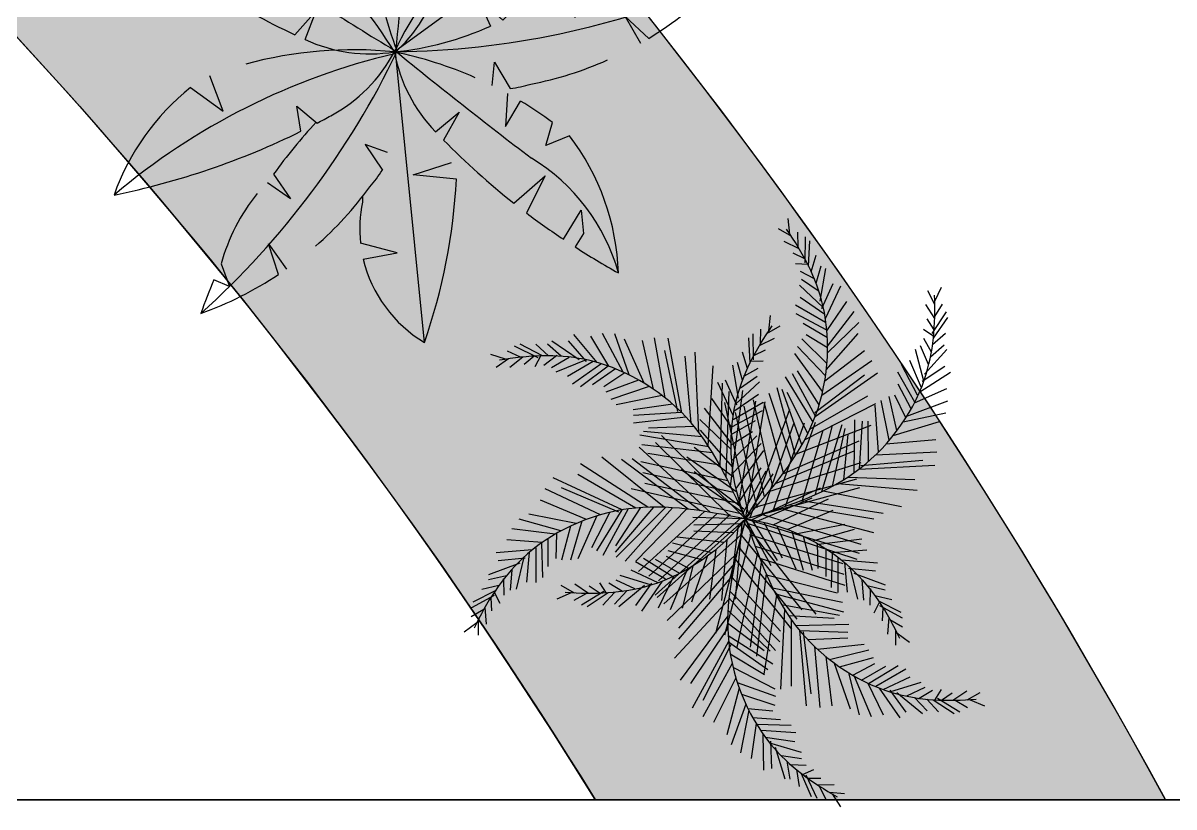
# Model space of a CAD drawing. Header units: inches. Extents: x 478327 to 492265, y -26791 to -22136.
# Drawn here: x 481028.5 to 481126.4, y -23184.5 to -23117.8 of the extents above; entities that cross this region are included whole.
import ezdxf

# ---------------------------------------------------------------- set-up
doc = ezdxf.new("R2010")
doc.units = ezdxf.units.IN
doc.header["$MEASUREMENT"] = 0
for name, color, linetype in [('ARBOLES', 7, 'Continuous'), ('Grass', 90, 'Continuous'), ('I-WALL-FULL', 5, 'Continuous')]:
    doc.layers.add(name, color=color, linetype=linetype)

# ---------------------------------------------------------------- blocks, each defined once
blk = doc.blocks.new('ARB-P16')
at = {"layer": 'ARBOLES'}
for p, q in [((0.3345730219092786, 1.506239946134343), (0.3251907298984236, 1.589995692738313)), ((0.3438821711946218, 1.492107292967773), (0.2733147618798171, 1.533651573287272)), ((0.3783641936887534, 1.437035543502645), (0.3777525340174179, 1.515545855283136)), ((0.3844227116748584, 1.426835899376158), (0.3030974925237047, 1.466412276589466)), ((0.4157803354854649, 1.350538077020616), (0.4189789069495475, 1.491099260276144)), ((0.4349267979449678, 1.333145019679364), (0.4420467349744115, 1.469084072060951)), ((0.4145402151603435, 1.373122101052417), (0.3513078530439486, 1.403780706570501)), ((0.4492108960866119, 1.302778570272181), (0.4764323385358295, 1.391586997699363)), ((0.4322067550511406, 1.341927463606311), (0.3642193157182021, 1.344892079332226)), ((0.4752484524465501, 1.240279017271291), (0.5032532641279772, 1.334697532230138)), ((0.4982288373235519, 1.143604847924593), (0.5276941703105251, 1.320738362519961)), ((0.4661256037142607, 1.263459936565511), (0.3914227061763995, 1.304538573016401)), ((0.4876066691934965, 1.199012420054146), (0.3973164712259915, 1.26147506615834)), ((0.4685180704548486, 1.263380326404615), (0.4654865820560872, 1.265025618572878)), ((0.5146862787142652, 1.10945477074327), (0.3851689362488457, 1.230335802006522)), ((0.5066406185651999, 1.104458720532392), (0.5674851172675233, 1.239098793161929)), ((0.5259458851019474, 1.049739478257692), (0.6100433136794834, 1.226998812613942)), ((1.116489207325259, 1.126282036535684), (1.078828381262497, 1.198996193788275)), ((1.116123022552671, 1.143201198886345), (1.152726417080089, 1.21911723145891)), ((0.525985743539934, 1.028179089500782), (0.3636897886857753, 1.121437505345853)), ((0.5222602812096682, 1.071760661531243), (0.3903480720705374, 1.163968733886918)), ((0.5338645498167125, 0.9842038375044524), (0.6407926670371182, 1.141143803387109)), ((1.116102684193407, 1.049446232097182), (1.068285270746486, 1.126215860691673)), ((1.11639727611697, 1.061305894659284), (1.157637813587712, 1.128115035146607)), ((0.2197022878853545, 0.9832548405790645), (0.2290845798952716, 1.067010587182693)), ((0.5336090697251166, 0.9870873098915068), (0.3687661414904824, 1.076119686486351)), ((0.5377147798677697, 0.9008205055802421), (0.6804779218176122, 1.088704709251886)), ((1.102075119842823, 0.9681573293758845), (1.179546185202241, 1.085485549040214)), ((0.2103931386000113, 0.969122187412438), (0.2809605479147592, 1.010666467731852)), ((0.5364702333370133, 0.9459688835474367), (0.4059284033594963, 1.022189725018649)), ((0.5373204021605602, 0.8648984215944324), (0.7060475351661637, 1.028119056345531)), ((1.113037081977495, 0.9879414499290817), (1.075797759860905, 1.047536035248044)), ((1.109037539347725, 0.9432448790141166), (1.187370836127911, 1.054573285457565)), ((-0.7067040545985606, 0.8124060367763376), (-0.8324146422151841, 0.9630383615632638)), ((-0.643880893170433, 0.7921359640571666), (-0.7415755836052256, 0.9549841221813438)), ((-0.5665570685225703, 0.7606934696260622), (-0.677333334580851, 0.9690451136487468)), ((-0.5341057213007048, 0.7452836767936901), (-0.6116087512086494, 0.9668758729017951)), ((-0.452978396911675, 0.7006303776327059), (-0.5599001490439832, 0.9388753979583555)), ((-0.3388742545633932, 0.6209263306059256), (-0.3966957467187342, 0.9456253998048112)), ((-0.2500229406295489, 0.5413246795435214), (-0.322845385995123, 0.9441996542779519)), ((0.1193485118496085, 0.8101599141239149), (0.1122285748202216, 0.946098966505815)), ((0.1384949743082586, 0.8275529714654795), (0.1352964028450288, 0.9681141547210359)), ((0.1698525981197179, 0.9038507938210499), (0.2511778172709285, 0.9434271710343295)), ((0.1759111161058229, 0.9140504379475374), (0.1765227757762773, 0.9925607497277439)), ((0.5335411631723446, 0.8063750711475848), (0.3992098409974574, 0.9399047567601997)), ((0.5377285915080279, 0.8912451133850537), (0.4224041276920616, 0.9623447453173526)), ((0.5307691667561585, 0.7725261248645835), (0.7022900268177068, 0.9694361178893018)), ((1.111405417903882, 0.952128746743), (1.055409385993585, 0.9908007684608151)), ((1.09839270578675, 0.8676402243392545), (1.056982211860941, 0.9421596732514387)), ((1.104982069902547, 0.909932570825049), (1.175269549405897, 0.9706582979607674)), ((-1.120199973706121, 0.840685405158041), (-1.191742192462215, 0.8730266190934515)), ((-1.025984125991954, 0.8384152918794426), (-1.15227087714004, 0.9002160490112203)), ((-1.002168992665077, 0.8485120682468619), (-1.122615842920311, 0.911936635485972)), ((-0.9686116348706264, 0.8487579283689968), (-1.03784201186707, 0.9106861013771379)), ((-0.9009531925069608, 0.8462116284307227), (-0.9749491870068994, 0.9112017680087945)), ((-0.8035458082586047, 0.8265699736658121), (-0.9520335370684164, 0.927544635012282)), ((-0.7644772217169303, 0.8178051063482314), (-0.8612335044793156, 0.9294663078738096)), ((-0.403312768825316, 0.6685926363371664), (-0.4609379957430519, 0.9315644083373797)), ((-0.2702160334626456, 0.54804878496941), (-0.3412746020327404, 0.8770499579732984)), ((0.1397350946342897, 0.8501369954969675), (0.2029674567506277, 0.8807956010151655)), ((0.5265572926070661, 0.7399357859634392), (0.374810641092381, 0.8986778106734903)), ((0.522489868238921, 0.7140065153600119), (0.7371178936160163, 0.876516916162643)), ((1.05760155110579, 0.7113974262459521), (1.01221903578471, 0.882649851109221)), ((1.082304517890265, 0.801639551852304), (1.039068290579763, 0.9025579875077483)), ((1.061829055140322, 0.7490697417871104), (1.18099553568436, 0.8833970947556509)), ((1.093788486166289, 0.8431579338010238), (1.167723259987554, 0.908217711424811)), ((-1.201385235699291, 0.8299211446365291), (-1.281365194218779, 0.856496673373499)), ((-1.184652420326501, 0.8324519618270187), (-1.251942302915552, 0.7857855050759213)), ((-1.108400304975959, 0.8419126778902069), (-1.178410995239147, 0.7846537558588408)), ((-1.047009629379005, 0.8467522126064466), (-1.101342061686296, 0.8021846401947812)), ((-1.011283015763155, 0.8497222490806564), (-1.042462235720251, 0.789233100497313)), ((-0.9258236062987351, 0.8476412808800831), (-0.994423502849031, 0.7970247671059099)), ((-0.8583056630050976, 0.840141554753842), (-0.9528530808408674, 0.7843321667624535)), ((-0.7656423335265572, 0.827203812610918), (-0.9296691345952581, 0.7602547704247797)), ((-0.9247488547278522, 0.8497802394912526), (-0.9275129732648395, 0.8477170969985934)), ((-0.728243190440196, 0.8182866673545844), (-0.8672389417666294, 0.7371488793579317)), ((-0.1990119186392007, 0.4860224393592886), (-0.2319617053097716, 0.8461358913173456)), ((-0.158410033130707, 0.4355847989327798), (-0.1765878653588118, 0.8675697276056553)), ((0.07902685734717352, 0.7172939117158705), (0.05102204566574641, 0.8117124266748873)), ((0.1050644137080212, 0.7797934647168461), (0.07784297125877515, 0.8686018921442552)), ((0.1220685547425546, 0.8189423580511743), (0.190055994076431, 0.8219069737770042)), ((0.5108951074921038, 0.655340062306351), (0.3607552955148492, 0.8604087117756477)), ((0.506210103040047, 0.6355248737651777), (0.7768031483965102, 0.8240778220276183)), ((1.043966387242676, 0.6754489396359133), (0.9813051272282394, 0.8236944320501323)), ((1.100376341996906, 0.8663002906598364), (1.098684335509034, 0.8693059556904074)), ((-0.6871109148103471, 0.8034082134118421), (-0.8397914459129936, 0.6951226441518656)), ((-0.6466060820279154, 0.7931121959833547), (-0.7965166535720413, 0.6807432696254807)), ((-0.6080724472673751, 0.778481056781544), (-0.7319778830183736, 0.6918887416509563)), ((-0.5578570003042671, 0.7566938272119614), (-0.670736245953691, 0.6817727653072154)), ((-0.1080586873364098, 0.36398148305733), (-0.07980861549640395, 0.7945941945389734)), ((0.05604647247108119, 0.6206197423692572), (0.02658113948405116, 0.7977532569647393)), ((0.08814970607943451, 0.7404748310101184), (0.1628526036181768, 0.781553467461265)), ((0.4717491111412357, 0.5230771030060453), (0.3486662727951568, 0.7509003358301243)), ((0.4923013458900698, 0.5845612519840415), (0.3757787878914201, 0.7665537537192222)), ((0.4711628305018109, 0.5214956339738421), (0.8064526221195932, 0.7564256436646986)), ((1.008540193040119, 0.5977099131243904), (0.9163035583777628, 0.7607815486024093)), ((1.023940760608326, 0.636561836785063), (0.9361087136207401, 0.8018574526064981)), ((1.035374667193111, 0.654840724395342), (1.200871415584061, 0.7602166010546227)), ((1.048131028433687, 0.7114460601785311), (1.171268248314391, 0.7930991511182697)), ((-0.4825511274815994, 0.7173303397664483), (-0.6600797800477096, 0.6513102021178838)), ((0.02832942469177624, 0.526754372702527), (-0.05576800388575975, 0.7040137070587207)), ((-0.04150874273287286, 0.2521986997329293), (-0.03028303998743809, 0.7009305228134792)), ((0.0476346912294332, 0.5814736149769999), (-0.01320980747289013, 0.7161136876067644)), ((0.03958903108036793, 0.5864696651881616), (0.1691063735457874, 0.7073506964514138)), ((0.06666864060113653, 0.6760273144990094), (0.1569588385686131, 0.7384899606030615)), ((0.08575723933978452, 0.7403952208492797), (0.08878872773848911, 0.7420405130175993)), ((0.4591999560362865, 0.4908543564288266), (0.3099033782607421, 0.7345520386263331)), ((0.4688070915526339, 0.5426480590345761), (0.7377599038013045, 0.7450226542513576)), ((0.989092775820893, 0.5613683500628213), (0.9190885979612062, 0.6953467107429674)), ((-0.4251517817044999, 0.6831504016707584), (-0.6328699707028704, 0.6118816805233678)), ((-0.354903020634481, 0.6334829870833119), (-0.6040116562239461, 0.5830845564458116)), ((-0.01052867565292104, 0.193304652275998), (0.006664513020183448, 0.655212214929378)), ((0.01408386722269483, 0.1436419150223571), (0.0797723652400748, 0.6619014627801221)), ((0.03201502858490812, 0.5487755559759933), (0.1639272377240957, 0.64098362833181)), ((0.3447113815645366, 0.2798646806595855), (0.222944364704972, 0.6451463371149089)), ((0.3649913836601968, 0.3109382990069207), (0.2655213576911422, 0.6757596458677142)), ((0.3988299799497952, 0.3672533677343495), (0.2917840974370449, 0.666796564167015)), ((0.4312291430813388, 0.4286128227519725), (0.319703464057028, 0.649744286156249)), ((0.4423235256604414, 0.4520063784725039), (0.7554936711758842, 0.6328152462880325)), ((0.9123644591263087, 0.4447159719066747), (0.8696330241247665, 0.6292399690448747)), ((0.9610515910572417, 0.5143580698773462), (0.9012098287111883, 0.6359058098598496)), ((1.007222860418693, 0.5951322556900038), (1.181245428280306, 0.671158047486955)), ((-0.2984281234662376, 0.5869431766946889), (-0.5124980801755612, 0.5573994659479808)), ((0.01656052992680657, 0.3778354000249635), (-0.1262026120229791, 0.5657196036967775)), ((0.02041075997786379, 0.4612187319493443), (-0.0865173572424851, 0.6181586978320013)), ((0.1116052272269314, -0.01313343432155989), (-0.01731736943162332, 0.5968969948779943)), ((0.02828956625469914, 0.5051939839453325), (0.1905855211079484, 0.5984523997904887)), ((0.05923847942437988, 0.04723185977215394), (0.1506971908023615, 0.6029275138485559)), ((0.1965939962133518, 0.08596848078286712), (0.08798073248070182, 0.5762706980013661)), ((0.09507535428940628, -0.03213074919844416), (0.2001755847936124, 0.5992717735790904)), ((0.1191775166289233, -0.02483551497252279), (0.3344701411040774, 0.5603202303852584)), ((0.2413048792660106, 0.1403739335116256), (0.137336147020136, 0.6107975302621185)), ((0.3003684918153056, 0.2169118180022451), (0.1943784465367457, 0.5954822647266838)), ((0.4135396582853161, 0.3940067434944296), (0.7981573839482508, 0.5915177996179182)), ((0.8128540716334101, 0.3288621825230962), (0.7947862921833462, 0.5823748439065071)), ((0.8711123079413311, 0.3921687256761572), (0.8270433681075815, 0.6073059033023753)), ((0.9661329079356163, 0.5224740137684876), (1.186959950051545, 0.605643756819461)), ((-0.2272137825522975, 0.5176236128399694), (-0.5110435500502319, 0.484176766564417)), ((-0.2512132282587913, 0.5425196626590889), (-0.5096454724118757, 0.5262228626147873)), ((0.01695490763407292, 0.3419133160389833), (-0.1517722253715306, 0.5051339507903947)), ((0.01780507645756302, 0.4229837779920445), (0.1483469064351368, 0.4992046194635122)), ((0.02066624006951656, 0.4641022043361147), (0.1855091683041508, 0.553134580931129)), ((0.1573318387366101, 0.0282842079914758), (0.04088557253683689, 0.5430488243392233)), ((0.6815902064192016, 0.217068918812572), (0.6847827159335509, 0.5028447686092363)), ((0.9466925048803317, 0.492264373242449), (1.176388080385948, 0.5407387336189515)), ((-0.1402819565043956, 0.4110187534805618), (-0.4571149744628542, 0.4393345833896091)), ((-0.1824196528305038, 0.4661468138498606), (-0.4299333297533394, 0.4575397861809449)), ((0.02350614303753673, 0.2495410193093051), (-0.1480147170230737, 0.446451012333938)), ((0.01654671828566734, 0.3682600078297185), (0.1318711821025715, 0.4393596397620456)), ((0.1799289998595555, -0.01408370674181469), (0.3551162738484948, 0.4837634205849781)), ((0.243858264182137, 0.01388129818127481), (0.41266745516333, 0.4868470076235382)), ((0.3106576408143837, 0.03617164657438821), (0.4728267454208037, 0.4898334580327059)), ((0.3696228640292816, 0.3182861515134334), (0.7724483881938227, 0.4730665473336443)), ((0.4013830627375796, 0.0695700882557162), (0.5129851228756763, 0.4465242671741407)), ((0.4724170605417441, 0.09929425256598279), (0.5635908092251327, 0.4733868112844277)), ((0.5061181045625744, 0.1148212572382761), (0.6159284753585155, 0.4766645709211729)), ((0.5647263492930676, 0.1445115117711566), (0.6334008563645455, 0.4551057157906939)), ((0.7093558483151128, 0.2376809497874319), (0.7263031879354571, 0.4960713485823476)), ((0.759462345355672, 0.278815289249934), (0.7575883330803777, 0.494906162005293)), ((0.8920133219189665, 0.417526519117871), (1.141993553933162, 0.4930436323510889)), ((-0.1033276072775209, 0.3566973613976643), (-0.4762576339635984, 0.4192441150081265)), ((0.00957510092015923, -0.0156258415496211), (-0.3915965063075646, 0.379625594121677)), ((0.09507535428940628, -0.03213074919844416), (-0.3600696253431295, 0.4179339703004246)), ((0.02073414662228856, 0.2833899655924483), (0.1550654687962663, 0.4169196512048359)), ((0.02771801718662914, 0.2169506804080186), (0.1794646687022521, 0.3756927051183823)), ((0.2960112196844875, 0.2110219375772999), (0.7081551884093926, 0.3888522344646788)), ((0.6247986948444293, 0.1792390482745247), (0.6479735692458917, 0.4258156618971611)), ((0.8538765423980407, 0.3723748023370774), (1.122063976119506, 0.3958337034167698)), ((-0.09522535085415028, 0.003101226140188373), (-0.4806817918337742, 0.3557076210356911)), ((-0.08361084961074994, 0.3252633398714408), (-0.4663014865978709, 0.3677577077325509)), ((-0.04503090674151622, 0.2586229407413896), (-0.4331768166331358, 0.3210106435819284)), ((0.03178544155565532, 0.1910214098045912), (-0.18284258382144, 0.3535318106073078)), ((0.04338020230247253, 0.1323549567511861), (0.1935200142797555, 0.3374236062204261)), ((0.2555174531911177, 0.158215420391457), (0.6821251875627468, 0.3361481131363462)), ((0.798347321176891, 0.3145742451337128), (1.127778497889949, 0.3303194127491338)), ((-0.4332026918861516, 0.03059868191448345), (-0.796561146848603, 0.2649318750224836)), ((-0.345668338513434, 0.03042591842643105), (-0.6811248553835014, 0.3018928577357087)), ((-0.2159689821548341, 0.02030847137774572), (-0.5760465211848782, 0.2883204698658233)), ((-0.1499903135398881, 0.01164309949248832), (-0.5173884128063833, 0.2921298885366355)), ((-0.0002841395396444568, 0.1729241372803187), (-0.4709840799555707, 0.2756345250536469)), ((0.0480652067545293, 0.1125397682100413), (-0.222527838601934, 0.301092716472283)), ((0.2207374925293664, 0.1150585081443012), (0.7188318085352989, 0.2725703806372906)), ((0.7080182158092043, 0.236653570320982), (1.116902937454029, 0.2572603221821623)), ((0.7172740071546286, 0.2558187710382072), (1.052667742195155, 0.2841407501484241)), ((-0.5724228958500532, 0.01675736766100044), (-0.9435231481621428, 0.1896618399859733)), ((-0.4978237828755994, 0.02652642479174005), (-0.810993928391042, 0.2073352926071266)), ((0.03038071862343372, 0.1095310554506739), (-0.4603147498453382, 0.2163536302788316)), ((0.08311247929276533, -0.00148947158129431), (-0.2521773123250171, 0.23344053810942)), ((0.08546821824199924, 0.01966295347946811), (-0.1834845940067282, 0.2220375486959654)), ((0.06197396390450649, 0.06157614642881981), (0.1784965219023036, 0.2435686481641141)), ((0.08252619865334054, 9.199745082355547e-05), (0.2056090369985384, 0.227915230274732)), ((0.09507535375834664, -0.03213074912650882), (0.244371931533891, 0.2115669330709125)), ((0.6466362926452973, 0.1931481494810896), (1.008003484974637, 0.17968935937688)), ((-0.6886987505524758, -0.009905423883111553), (-0.9872869163842779, 0.1301585533513219)), ((-0.5895635638296994, 0.004141025356034334), (-0.8993015104917106, 0.1358736955736504)), ((0.084752318477058, -0.009161865822846949), (-0.5231639864236115, 0.1293874997989235)), ((0.066305754835156, 0.04971145907634877), (-0.4498832294602835, 0.159671795779218)), ((0.09507535428940628, -0.03213074919869996), (0.7124153245382558, 0.1370040058181701)), ((0.1275929160771057, -0.03709123428549788), (0.4986931683901332, 0.1358132380396171)), ((0.1521191502847898, 0.03366218842418789), (0.6950027380719348, 0.1834612737253281)), ((0.5914124780252052, 0.1593428395799208), (1.02216629471684, 0.1220257980128849)), ((-0.7648057285032337, -0.03504755445089813), (-1.012857876666629, 0.0695705674880287)), ((0.1447335840567803, -0.04970757659046398), (0.4544715307196441, 0.082025093627351)), ((0.2438687707794998, -0.06375402582972356), (0.5424569366113303, 0.07630995140496566)), ((0.3945605115826822, 0.06690001193013018), (0.8381560865418008, -0.001723827393760757)), ((0.5139483340001334, 0.1185801206074757), (0.93739298927224, 0.03539359664114272)), ((-0.6376085808459493, 0.003531049979955014), (-0.7369574316479088, -0.1883766962278628)), ((-0.5740856285269729, 0.01647436707202132), (-0.7098449165517025, -0.2040301141172733)), ((-0.5399053338583428, 0.02171785324395614), (-0.6763054285975727, -0.2294256169064681)), ((-0.4026787496733561, 0.03123641467422544), (-0.6085678260579925, -0.2112396371685179)), ((-0.4720171780463431, 0.02861518549892139), (-0.6077598034183893, -0.1785346174126516)), ((-0.3369891713943218, 0.03008886502252039), (-0.6031987126341676, -0.2384653778118206)), ((-0.2999386274701124, 0.02806267719242328), (-0.5553983130676556, -0.2600314809783413)), ((-0.2232484042940541, 0.02113703952190349), (-0.4981050056398998, -0.2599382555999625)), ((-0.12743284569774, 0.008255392859638278), (-0.4828472649007267, -0.3169959688398762)), ((0.2797759344845758, 0.02567362900859393), (0.7853485834721994, -0.1058719304316753)), ((0.3199757487311672, -0.08889615639725434), (0.5680278968936818, 0.01572196554172933)), ((0.3321827084857318, 0.04372064474657122), (0.7880808980607981, -0.03250955213121642)), ((-0.9028972194886933, -0.09764988844051459), (-1.128614002108037, -0.03313822232527741)), ((-0.8196248462130029, -0.05713727636137377), (-1.075914332462162, -0.007050850782434281)), ((-0.7892948477323785, -0.04448969692168703), (-0.8508961480214623, -0.2552771644275822)), ((-0.7082017094361959, -0.01575568528153326), (-0.8107264634073488, -0.2483149013080492)), ((-0.0579609000043888, -0.003262641325250115), (-0.4282684437809223, -0.3424755955148555)), ((0.07035826053248684, -0.02731411675162576), (-0.3934822899056484, -0.4439795751795543)), ((0.09507535428940628, -0.03213074919844416), (-0.3834460874117553, -0.457257123415161)), ((0.01162622437013283, -0.008422530712039134), (-0.3759498772559198, -0.3666502635905999)), ((0.09507535428940628, -0.03213074919844416), (-0.1906213182253111, -0.02468496124549802)), ((0.07344421472581075, -0.05911000960367118), (-0.1853979116450546, -0.0664287612385408)), ((0.09507535428940628, -0.03213074919844416), (-0.06711963632776019, -0.6513302237144103)), ((0.07452066676327718, -0.05781154116027665), (0.03871020606891307, -0.4656460231764186)), ((0.08867237722427035, -0.05648514421457662), (0.4745098335330908, -0.5462683797257455)), ((0.09507535408627632, -0.03213074870237165), (0.2314754488245682, -0.2832742188527959)), ((0.09507535428940628, -0.03213074919844416), (0.7078092039609487, -0.2172589039671493)), ((0.1032625751069815, -0.05594469652263), (0.6960257222054906, -0.249309667293943)), ((0.1292556487539684, -0.03737423487450542), (0.265014936778698, -0.2578787160635727)), ((0.1783752807007488, -0.006756991843445803), (0.7177738926069139, -0.1686566314992319)), ((0.1927786010730017, -0.05031755196640119), (0.2921274518749613, -0.2422252981745316)), ((0.3747948664400553, -0.1109858783076731), (0.6310843526891574, -0.06089945272873365)), ((-0.9342038456315719, -0.1152693893202184), (-1.168297909955641, -0.0855749835034203)), ((-0.9259182185599002, -0.110469731990861), (-0.9298300741037622, -0.2458934633000922)), ((-0.8503248917932638, -0.07166113018769238), (-0.8987993306058684, -0.2547603105211067)), ((0.07308270814701245, -0.1163864838299275), (-0.347253920525219, -0.4911923995285292)), ((0.03047349715566838, -0.1076508414896011), (-0.1853979116450546, -0.097735597016964)), ((0.1235318116624171, -0.1144285944699561), (-0.01818016889706087, -0.6594791154426787)), ((0.05502425983439706, -0.06634762391627191), (0.01423912542020389, -0.4004548893507831)), ((0.06602691299494268, -0.113874403180688), (0.3984743438421673, -0.5237781100167354)), ((0.1162679997606233, -0.1162539248751386), (0.6202903675864206, -0.2727908083441548)), ((0.2633717296632199, -0.06960428722783263), (0.3658964836353391, -0.3021635032545475)), ((0.3444648679594309, -0.09833829886798638), (0.4060661682494242, -0.3091257663742226)), ((0.4580672397166268, -0.151498490386814), (0.6837840223350327, -0.08698682427188942)), ((-1.004490814303608, -0.1602954523170865), (-1.193868870237992, -0.1461629693668556)), ((-1.006860234597184, -0.1619584407597188), (-1.001543070369507, -0.3492327925429208)), ((-0.9726812146245152, -0.1389213872157598), (-0.9734194846485309, -0.2900843489679232)), ((-0.08695682301291185, -0.2150046285675558), (-0.3003047748175902, -0.1629591857715127)), ((-0.02152586983257265, -0.1591429165503655), (-0.2741904357810654, -0.13165234999326)), ((-0.006707915400909314, -0.1451779894073866), (-0.03470303587627654, -0.4737949149045448)), ((0.05638337790779246, -0.1829829740544255), (0.3709710545567759, -0.574426072050926)), ((0.1465929666584032, -0.1790980870531769), (0.6255137741675867, -0.3301873500820989)), ((0.4054949120211972, -0.125509732134276), (0.4539693508328639, -0.3086089124674629)), ((0.4810882387868957, -0.1643183339372172), (0.4850000943316957, -0.2997420652463916)), ((0.4893738658586528, -0.1691179912668304), (0.7234679301826645, -0.1394235854500323)), ((-1.057287011692296, -0.1999210375001041), (-1.252846812591883, -0.2157201951372087)), ((-1.095022632309593, -0.2439995098855263), (-1.242046604925747, -0.2586266646433444)), ((-1.103372168785455, -0.2395297889117955), (-1.143299541462852, -0.4121356133489086)), ((-1.07451511388274, -0.214123455736285), (-1.088413542407181, -0.3744668160983053)), ((-1.038635096532829, -0.1891063247022373), (-1.038251276343999, -0.3762879524596485)), ((-0.2974704327606048, -0.3446874086574212), (-0.4569961967684719, -0.2464454334690913)), ((-0.2124088949394718, -0.3003339209198259), (-0.3316452143011475, -0.2360098215429218)), ((0.04762600097748759, -0.2197585971706815), (-0.3291396317447095, -0.5816364710629784)), ((-0.1410029965094566, -0.2542724804857244), (-0.3238087574968915, -0.2047029857647544)), ((-0.1130749473452966, -0.2349473880288997), (-0.197843573532964, -0.4819438066328132)), ((-0.0665351281537312, -0.1985175004347184), (-0.09995925093912206, -0.4656460231764186)), ((0.1597139211912406, -0.2145519818801063), (0.04707604616584149, -0.7246702492684847)), ((0.1713540292990388, -0.2450215739668806), (0.6307371807478717, -0.3901938090180579)), ((0.5278512348525055, -0.1927699891620591), (0.5285895048755265, -0.3439329509144216)), ((0.562030254824208, -0.2158070427060181), (0.5567130905974409, -0.403081394489476)), ((0.5596608345315417, -0.2141440542637554), (0.749038890465016, -0.2000115713134676)), ((0.593805116759853, -0.2429549266485935), (0.5934212965710515, -0.4301365544060047)), ((-1.124718282470496, -0.2708573898276256), (-1.292853072465505, -0.3339064202279758)), ((-1.167391563432005, -0.3077602433367872), (-1.176340702762047, -0.4171851715414903)), ((-0.3764741005615519, -0.3771957453205061), (-0.5222847382251814, -0.3090604573142741)), ((-0.3368686208813756, -0.3586313043241205), (-0.4987807555467612, -0.2647080924118654)), ((-0.2604302491769488, -0.32660603585731), (-0.3917103491775151, -0.2516639155765006)), ((-0.2207083336523112, -0.3051096557854578), (-0.3120392560265088, -0.5226882652741267)), ((0.03556486122434421, -0.2738575218014887), (-0.2680654123608122, -0.6223727426100822)), ((-0.1897960852166705, -0.2868070726797498), (-0.2467857348303255, -0.5145393735458583)), ((0.04040241233172992, -0.2515659536430519), (0.3420195483965927, -0.6272452861818465)), ((0.1796989232151986, -0.2662507674792778), (0.1204892881109743, -0.7246702492684847)), ((0.612457031920286, -0.2537696394466025), (0.8080168328189643, -0.2695687970838776)), ((0.6296851341097636, -0.267972057682897), (0.6435835626342055, -0.4283154180448037)), ((0.6501926525375268, -0.2978481118318825), (0.7972166251527995, -0.3124752665898995)), ((0.6585421890124508, -0.2933783908583507), (0.6984695616898478, -0.4659842152954639)), ((-1.196950376576353, -0.3390960715935307), (-1.292721614958793, -0.3620524507283562)), ((-1.213591506150067, -0.3564754079423551), (-1.213500626764812, -0.3599233999910325)), ((-1.212464217201415, -0.3585871499973905), (-1.210687911152007, -0.443821075227163)), ((-0.5040041621270461, -0.4108107162433328), (-0.6032434994245648, -0.3638484341426818)), ((-0.41290515796058, -0.3894835213569934), (-0.5823498731024586, -0.3377587281832746)), ((-0.3555603944788857, -0.3693769802829934), (-0.4670227668009658, -0.530837157002253)), ((-0.2948455323763142, -0.3434669247127147), (-0.3772954710894112, -0.5145393735458583)), ((0.02265622189139549, -0.3391387626955691), (-0.2680524948991092, -0.6811544164736745)), ((0.02135922815949698, -0.3463494713366515), (0.2840955161415195, -0.6387859871978208)), ((0.2051838253377127, -0.3277226565502644), (0.1531173956419991, -0.7735649519263744)), ((0.2081059753452621, -0.3344411051196516), (0.5889526219704635, -0.4319362567223663)), ((0.6798883026975489, -0.3247059917740955), (0.848023092692557, -0.3877550221744741)), ((0.7225615836590862, -0.3616088452832855), (0.7315107229890714, -0.4710337734875907)), ((-1.257213866558374, -0.4204486499187396), (-1.378500507801675, -0.4822521297689661)), ((-1.238057799020169, -0.3928950333541934), (-1.328578874466984, -0.4137247863791629)), ((-1.263459664660303, -0.4271954981273041), (-1.232033377524431, -0.4875566555908505)), ((-0.846587828096176, -0.4318934531014236), (-0.9238135783733981, -0.4656460231764186)), ((-0.8296940167887215, -0.4328890862862806), (-0.9009561235845068, -0.3925480573005302)), ((-0.752897061557178, -0.4353625274297314), (-0.8278338191893794, -0.3847210102835845)), ((-0.6711423972384694, -0.4243701150749644), (-0.7912726669921993, -0.4974207508461745)), ((-0.6465063365019148, -0.4322549092863142), (-0.7606730407166538, -0.5063904818176468)), ((-0.6913207959325121, -0.4345881513847586), (-0.7494881082139102, -0.395156622209754)), ((-0.6554721774967049, -0.4342905050048671), (-0.692033329694766, -0.376893963266923)), ((-0.6130661708220657, -0.42944207644382), (-0.6763658038196638, -0.4974207508461745)), ((-0.5705578813756347, -0.4244313260937815), (-0.6434844728640883, -0.3802760373148999)), ((-0.5459211920174596, -0.4207414852036777), (-0.6136876187192968, -0.4922036210276133)), ((-0.4507087130354819, -0.3923059976225431), (-0.5893781700434602, -0.5063904818176468)), ((-0.5692927035837556, -0.4264634579880351), (-0.5722333125972057, -0.4246607581073646)), ((-0.4126012816328739, -0.3800177501724135), (-0.4987807555467612, -0.5000306680442463)), ((0.009494864139099946, -0.4224322660695065), (0.2804881477213996, -0.6959656921638668)), ((0.2404533087729135, -0.4043196054476255), (0.6176800112291119, -0.4815071037322411)), ((0.7521203968034057, -0.3929446735398301), (0.8478916351857889, -0.4159010526747124)), ((0.7676342374293483, -0.4124357519437467), (0.7658579313790597, -0.4976696771737465)), ((0.7687615263771477, -0.4103240098886545), (0.7686706469918931, -0.4137720019376445)), ((-1.262703464836363, -0.4457265014713983), (-1.386032306053266, -0.5132370489556308)), ((-1.281641743204347, -0.4580924891932909), (-1.276576693369378, -0.52818262388638)), ((-0.7647594714737237, -0.4352155190077837), (-0.833057225769636, -0.4739409620847823)), ((0.004183015255080136, -0.467913862816232), (-0.2883832323595925, -0.7851367570170851)), ((0.005079925727699219, -0.4592745863144216), (0.2558797914384741, -0.7422734000061553)), ((0.2612715373505807, -0.4451043175356801), (0.1939025300561354, -0.8713516526650551)), ((0.2572238506014912, -0.4374194116249441), (0.6229034178103348, -0.533686515651425)), ((0.2890748325908987, -0.4948820300041916), (0.6020097914882854, -0.5519491745941991)), ((0.8186296848873269, -0.4810441000739161), (0.7872033977514263, -0.5414052575374626)), ((0.7932278192472494, -0.4467436353004928), (0.8837488946940368, -0.4675733883256611)), ((0.8123838867854261, -0.474297251865039), (0.9336705280286707, -0.5361007317154645)), ((-1.31890439727394, -0.5213785640205231), (-1.386590491899483, -0.5611634327240154)), ((-1.313100505343527, -0.5110319114718322), (-1.306712043824547, -0.6012498058317135)), ((-0.001642963152903576, -0.555254293564218), (-0.2589550973799533, -0.9027192238306155)), ((-0.0003079164934547407, -0.524752893568234), (0.2283641212662531, -0.7458728760180122)), ((0.3048890964681732, -0.5209976730045298), (0.2836298257676617, -0.9528419222360752)), ((0.326014097832342, -0.5536202558462548), (0.5732824022286991, -0.5676019163391288)), ((0.8178734850634157, -0.4995751034178965), (0.9412023262803473, -0.5670856509022428)), ((0.8368117634313704, -0.5119410911396187), (0.8317467135964023, -0.5820312258327363)), ((-1.356941582116917, -0.59390503255878), (-1.424785040383341, -0.6439082090875274)), ((-1.349356920093925, -0.5787767462071827), (-1.350051617574934, -0.6606620555124039)), ((-0.001752886796936082, -0.6200034757636388), (-0.2024109409100276, -0.9208418576936026)), ((-0.002170516826140556, -0.594115846300042), (0.1957795745454405, -0.7429542234595203)), ((0.3407263200815862, -0.5749250508596901), (0.3407263200815862, -0.9365427864907758)), ((0.3659314406894225, -0.6089644572682857), (0.6516281132041684, -0.601518669315368)), ((0.8682705255714608, -0.5648805134184443), (0.8618820640524801, -0.6550984077783255)), ((0.8740744175009921, -0.5752271659670214), (0.9417605121265068, -0.6150120346703147)), ((0.0003277264389112133, -0.66230773491165), (0.2421371660437899, -0.8146436248462123)), ((0.3864861282146137, -0.6346452492302035), (0.4222965889099157, -1.042479731246289)), ((0.387562580253018, -0.6359437176735696), (0.6464047066238265, -0.6432624693083824)), ((0.4059825351444317, -0.6431813319861703), (0.4467676695586248, -0.9772885974206815)), ((0.4305332978231604, -0.684484549559528), (0.6464047066238265, -0.6745693050868624)), ((0.9045269403209487, -0.6326253481535389), (0.9052216378028959, -0.7145106574587032)), ((0.9121116023439697, -0.6477536345050794), (0.9799550606103651, -0.6977568110338552)), ((0.003177645265907358, -0.6950777855332717), (-0.1933340451405741, -1.054235841756196)), ((0.01466058249289404, -0.7129975161284676), (-0.1368020657853606, -1.013580546556824)), ((0.003352664166044406, -0.6967553247049807), (0.2146284741802731, -0.8464728674720163)), ((0.4677147103797381, -0.722011697477285), (0.4957098308550485, -1.050628622974443)), ((0.4825326648114014, -0.7359766246202639), (0.7351972307598658, -0.7084860580631585)), ((0.5479636179917406, -0.7918383366374542), (0.761311569796419, -0.7397928938414395)), ((0.01216620387614853, -0.7609816156341082), (0.1972566250454406, -0.8725177676274711)), ((0.5275419231316221, -0.7753512085045883), (0.5609660459179509, -1.042479731246289)), ((0.6020097914882854, -0.831106188555566), (0.7848155524747824, -0.7815366938346243)), ((0.02227486601759665, -0.8128329340379992), (-0.1367815640356582, -1.101751369850774)), ((0.02685327621372835, -0.8326730228407654), (0.2523051685022324, -0.9500040008453253)), ((0.5740817423241253, -0.8117810960987697), (0.6588503685117928, -1.058777514702683)), ((0.6508028801954993, -0.8636407807496197), (0.7077925298091543, -1.091373081615757)), ((0.6734156899183006, -0.8771676289896674), (0.7926520092799194, -0.8128435296127917)), ((0.7214370441557776, -0.9034397439272367), (0.8527171441563722, -0.8284976236463422)), ((0.7584772277385241, -0.9215211167272912), (0.9180029917473007, -0.8232791415389329)), ((0.7978754158602044, -0.9354650123940473), (0.9597875505255898, -0.8415418004817354)), ((0.04244898545564979, -0.8904048601919498), (-0.07797163074860691, -1.131182132456331)), ((0.05028973636325418, -0.9154526872478925), (0.2566584581737175, -0.9905394857787542)), ((0.681715128630259, -0.8819433638553846), (0.7730460510053375, -1.099521973343997)), ((0.755852327355143, -0.9203006327826698), (0.83830226606824, -1.091373081615757)), ((0.8374808955403238, -0.9540294533905183), (0.9832915332040102, -0.8858941653841725)), ((0.8739119529384709, -0.9663172294268917), (1.043356668080406, -0.914592436253116)), ((0.06095198706597671, -0.9465362276430653), (-0.005582814793200441, -1.199055674281141)), ((0.07346269444374798, -0.9781102253230074), (0.2530487636498435, -1.038309268540303)), ((0.8165671894576859, -0.9462106883528348), (0.9280295617797661, -1.107670865072151)), ((0.8736080766117027, -0.9568514582424257), (0.9597875505255898, -1.076864376114088)), ((0.9117155080133726, -0.9691397056924131), (1.050384965022289, -1.083224189887545)), ((0.9650109571058749, -0.9876444243131742), (1.064250294403365, -0.9406821422125802)), ((1.03156467635452, -1.001265034163623), (1.104491267842917, -0.9571097453847414)), ((1.116478972475591, -1.011124213074709), (1.153040124672657, -0.9537276713368215)), ((1.152327590911341, -1.0114218594546), (1.210494903192739, -0.971990330279624)), ((1.21390385653595, -1.012196235499658), (1.288840614168151, -0.9615547183535682)), ((1.29070081176755, -1.009722794356207), (1.361962918562398, -0.9693817653704002)), ((0.09600170481843405, -1.032251320677432), (0.01704637834973255, -1.253330214837149)), ((0.1073079258329699, -1.056052248248221), (0.2421962490301155, -1.068702539968626)), ((1.006927986996232, -0.9975751932736046), (1.074694413698182, -1.069037329097483)), ((1.030299498562584, -1.003297166057877), (1.033240107576063, -1.001494466177206)), ((1.074072965800895, -1.00627578451369), (1.137372598797583, -1.074254458916016)), ((1.107513131480687, -1.009088617356213), (1.22167983569463, -1.083224189887545)), ((1.132149192217327, -1.001203823144834), (1.252279461970176, -1.074254458916016)), ((1.225766266452553, -1.012049227077654), (1.294064020748493, -1.050774670154681)), ((1.307594623074976, -1.008727161171322), (1.384820373351317, -1.042479731246289)), ((0.111562418620565, -1.064630570786704), (0.06681059398707134, -1.296317995738349)), ((0.1326798977861756, -1.104555212335896), (0.2834795614007817, -1.115055093376213)), ((0.1519548510758568, -1.137678881613169), (0.1256205272741227, -1.325748758343735)), ((0.1534613337421717, -1.140150762083067), (0.3406880917881665, -1.146940176128908)), ((0.1785002942306448, -1.173612679411264), (0.3653158922761293, -1.185319148328261)), ((0.1880877567766674, -1.19292414010107), (0.1912233188536732, -1.389096047774501)), ((0.2011478112335965, -1.211033562134702), (0.3602587312514345, -1.235259058185676)), ((0.2246373093808813, -1.241471283138594), (0.3943039607425476, -1.292463372074764)), ((0.2296369689271387, -1.233427865372533), (0.2347377555788057, -1.381089587411878)), ((0.2545208208350687, -1.264796181675365), (0.3065788993290539, -1.436652064043273)), ((0.2885904878467329, -1.309763806638415), (0.39720894852789, -1.325761681699902)), ((0.3179517763740876, -1.341284788588041), (0.3346746537243632, -1.438338746866322)), ((0.3342200265689428, -1.359013650960208), (0.33766668912196, -1.359145656563896)), ((0.3364001676233102, -1.358025106644334), (0.4215708577569899, -1.361757507404405)), ((0.368983407988793, -1.385781092268218), (0.3839231913812, -1.477458497245124)), ((0.3952422632226841, -1.406676767206221), (0.4490831701338606, -1.531701869520674)), ((0.4015716276213652, -1.413345282857449), (0.4638364836498567, -1.385883153348402)), ((0.4201127804201121, -1.413787522633157), (0.4795169396504093, -1.541219162988568)), ((0.4312297836370362, -1.433484940721911), (0.5015007120764494, -1.432957373293618)), ((0.4820268478167691, -1.468297214666961), (0.5724689859596594, -1.467748989043088)), ((0.4919770418316887, -1.474757247140246), (0.5273072056502599, -1.544871601647685)), ((0.547288546319038, -1.508853360347956), (0.6289580176103016, -1.514835328550902)), ((0.5618953760047702, -1.517399275890057), (0.6074123490466832, -1.588330634664658))]:
    blk.add_line(p, q, dxfattribs=at)
for points, knots in [([(0.09507535428940628, -0.03213074919858627), (0.2363111627971363, 0.1301348422404374), (0.5182891970660819, 0.4540989486989702), (0.5756618303239236, 1.084879374187892), (0.404849101393296, 1.404610376937171), (0.3163024985713605, 1.533232940559998)], [0, 0, 0, 0, 0.1608411152085498, 0.3211201321752362, 0.4381594875785538, 0.4381594875785538, 0.4381594875785538, 0.4381594875785538]), ([(0.09507535428940628, -0.03213074919838732), (0.3009828558261347, 0.03015710339468569), (0.7120782652546609, 0.1545151285896225), (1.096165340400404, 0.6581545660177994), (1.121578648511047, 1.019760796958508), (1.115008430398063, 1.175777132571085)], [0, 0, 0, 0, 0.1608411152085498, 0.3211201321752362, 0.4381594875785538, 0.4381594875785538, 0.4381594875785538, 0.4381594875785538]), ([(0.09507535404407008, -0.03213074900898505), (0.01482013106709701, 0.1638267960111079), (-0.0211375009631638, 0.5623603889051196), (0.1494262084012803, 0.8816252713820062), (0.2379728112223631, 1.010247835004918)], [0.1612454041707286, 0.1612454041707286, 0.1612454041707286, 0.1612454041707286, 0.3211201321752362, 0.4381594875785538, 0.4381594875785538, 0.4381594875785538, 0.4381594875785538]), ([(0.09507535428940628, -0.03213074919838732), (0.006920351970876482, 0.1640996545020528), (-0.1690815736518516, 0.5558746872188749), (-0.7177789694218291, 0.8722711665010934), (-1.079661079653107, 0.8511467545875178), (-1.233549909269158, 0.8246421726529433)], [0, 0, 0, 0, 0.1608411152085498, 0.3211201321752362, 0.4381594875785538, 0.4381594875785538, 0.4381594875785538, 0.4381594875785538]), ([(0.09507535428940628, -0.03213074919838732), (-0.1160686743110944, 0.009050253174422096), (-0.5376188375526283, 0.09126834093083858), (-1.112577026865637, -0.1744357139298245), (-1.304065833158575, -0.4822293778488529), (-1.371182939344607, -0.6232242671223389)], [0, 0, 0, 0, 0.1608411152085498, 0.3211201321752362, 0.4381594875785538, 0.4381594875785538, 0.4381594875785538, 0.4381594875785538]), ([(0.09507535404407008, -0.03213074900898505), (-0.03450124651831743, -0.1996125834037343), (-0.3616626462102488, -0.4300196026490539), (-0.7234359996537876, -0.4419395386139513), (-0.8790997086618404, -0.4295672129632919)], [0.1612454041707286, 0.1612454041707286, 0.1612454041707286, 0.1612454041707286, 0.3211201321752362, 0.4381594875785538, 0.4381594875785538, 0.4381594875785538, 0.4381594875785538]), ([(0.09507535428940628, -0.03213074919838732), (0.04034318862420605, -0.2401741720974542), (-0.06892986789520705, -0.6555339597543082), (0.1590846317724015, -1.24645269542691), (0.4538679732490039, -1.457421138734986), (0.5902335888542041, -1.533504537874762)], [0, 0, 0, 0, 0.1608411152085498, 0.3211201321752362, 0.4381594875785538, 0.4381594875785538, 0.4381594875785538, 0.4381594875785538]), ([(0.095075354045008, -0.032130749009184), (0.3049071775834307, -0.06060645963492561), (0.6680262093065323, -0.228733033283504), (0.859235853385627, -0.536077979795266), (0.9263529595725402, -0.677072869068752)], [0.1612454041707286, 0.1612454041707286, 0.1612454041707286, 0.1612454041707286, 0.3211201321752362, 0.4381594875785538, 0.4381594875785538, 0.4381594875785538, 0.4381594875785538]), ([(0.09507535428940628, -0.03213074919838732), (0.1649835743812389, -0.235577343009993), (0.3045557033547368, -0.6417595372249423), (0.8221412594081414, -1.0068359078534), (1.18444279463256, -1.018773246683963), (1.340106503640641, -1.006400921033105)], [0, 0, 0, 0, 0.1608411152085498, 0.3211201321752362, 0.4381594875785538, 0.4381594875785538, 0.4381594875785538, 0.4381594875785538])]:
    blk.add_open_spline(points, degree=3, knots=knots, dxfattribs=at)
blk = doc.blocks.new('ARB-P18')
at = {"layer": 'ARBOLES'}
for p, q in [((0.2020170643259291, 1.097236581253952), (0.2665693878767286, 1.098006532111015)), ((0.216395341496991, 0.8834738813949627), (0.2020170643259291, 1.097236581253952)), ((-0.0968916791848926, 0.8306034784395422), (-0.0111650376575767, 0.7730573102258234)), ((0.2552540334921218, 0.7935209620775652), (0.09223866016230886, 0.8383328288632867)), ((-0.7441112765472155, 0.787271022220409), (-0.7519685472924776, 0.649828401317393)), ((-0.0111650376575767, 0.7730573102258234), (-0.1037869753753853, 0.744329243464648)), ((1.016630277690581, 0.7903029678658129), (-0.003489707778754791, 0.04582718866683422)), ((0.5715477113083125, 0.74720706780505), (0.6495513605843541, 0.6200017669535782)), ((-1.268146467084279, 0.684250826181227), (-1.320935921663136, 0.616263093489124)), ((-1.14511173855999, 0.7131622344533923), (-1.268146467084279, 0.684250826181227)), ((-1.261335396548304, 0.570844280015109), (-1.14511173855999, 0.7131622344533923)), ((-0.7519685472924776, 0.649828401317393), (-0.6468657241534856, 0.7251400292944652)), ((0.6495513605843541, 0.6200017669535782), (0.5121239072003334, 0.709967648513981)), ((-0.90459520614084, 0.5924820694784785), (-1.061066742066316, 0.4301068312817335)), ((0.01464871549040936, 0.5935335175020953), (-0.104598419947564, 0.5884343393080087)), ((-0.1008501398711985, 0.5275508875719765), (0.01464871549040936, 0.5935335175020953)), ((0.0701324381941788, 0.4051770761853675), (0.1989724385480258, 0.4154717592076622)), ((0.1889048150669623, 0.3697840320520811), (0.0701324381941788, 0.4051770761853675)), ((0.9726869478399749, 0.2327206008179132), (0.9471132048361994, 0.3819831175856052)), ((1.449712396407705, 0.4247278532244252), (1.540009183431096, 0.3314769003523281)), ((1.540009183431096, 0.3314769003523281), (1.542884212924321, 0.4232690904684375)), ((0.4439006486298354, 0.3439052255256456), (0.5151560218572513, 0.1851696087050243)), ((0.5831622689523215, 0.2175356052346444), (0.4439006486298354, 0.3439052255256456)), ((0.889779986056908, 0.3715812669934451), (0.9726869478399749, 0.2327206008179132)), ((-0.4264300625424937, 0.2672429579397431), (-0.541100677350812, 0.1385972472410515)), ((-0.4844373092727494, 0.1125141072085114), (-0.4264300625424937, 0.2672429579397431)), ((1.370017060148996, 0.1192115135778806), (1.242671551962701, 0.2373878605922925)), ((1.242671551962701, 0.2373878605922925), (1.325651404754666, 0.09293427153252765)), ((0.1591854336485881, -1.52328860667788), (0.00318220833611349, 0.04759554252106568)), ((0.5253088908050074, -0.1362163432970078), (0.5370963702447398, -0.00883887360922131)), ((0.5370963702447398, -0.00883887360922131), (0.6222710031833003, -0.1516366817158143)), ((-0.9282683973777353, -0.2731836187075771), (-1.000191895733536, -0.08410543058158737)), ((-1.103596143276604, -0.1467230959723906), (-0.9282683973777353, -0.2731836187075771)), ((0.6076446523767345, -0.1793194239049001), (0.5961417266908313, -0.3563028609778769)), ((-0.5301154028285282, -0.2466396131335671), (-0.4210780265407834, -0.3386216496606096)), ((-0.50828247120063, -0.3828628768009708), (-0.5301154028285282, -0.2466396131335671)), ((0.5961417266908313, -0.3563028609778769), (0.6781264655257644, -0.2199044990464642)), ((0.2191502932163587, -0.3856692428195458), (0.3458294240932389, -0.2795643149315481)), ((0.3458294240932389, -0.2795643149315481), (0.2625725511167616, -0.4304528893295866)), ((0.8148186124268193, -0.4595533917223235), (0.8509468309447357, -0.3354034961643322)), ((0.9418492898308273, -0.4064928815237465), (0.8148186124268193, -0.4595533917223235)), ((-0.04121439422380035, -0.4975723705757105), (-0.1616868721479818, -0.4545567162343787)), ((-0.1616868721479818, -0.4545567162343787), (-0.06811229363299276, -0.591996631659299)), ((0.09808963126144477, -0.6176627472527514), (0.3053820942739947, -0.5518336774103432)), ((-0.6553390162841879, -0.6139705701749278), (-0.5643784554362412, -0.7476942602714018)), ((0.3318715628524274, -0.6421743912571571), (0.09808963126144477, -0.6176627472527514)), ((-0.5643784554362412, -0.7476942602714018), (-0.6889436961664046, -0.6615733217902573)), ((0.6417410436504554, -0.7709594355137313), (0.8114200946208995, -0.6225624370030118)), ((0.8114200946208995, -0.6225624370030118), (0.7102319168202769, -0.8240816971438392)), ((0.9094959425982552, -0.9662379895643198), (1.005133102004976, -0.8093435263978391)), ((1.005133102004976, -0.8093435263978391), (1.018726859784493, -0.9349963166603743)), ((-0.6824401552420625, -0.9905417531884098), (-0.5864388038916957, -1.126689598931677)), ((-0.6289715726772158, -1.155840386356971), (-0.6824401552420625, -0.9905417531884098)), ((0.01210064983067127, -1.039321095997337), (-0.1862270206673884, -0.9861925481447145)), ((1.018726859784493, -0.9349963166603743), (0.9721317627806911, -1.007370035968933)), ((-0.1714289475653743, -1.072594712329959), (0.01210064983067127, -1.039321095997337)), ((-0.9396068855078852, -1.099295865534941), (-0.8931197315560553, -1.220490727124684)), ((-0.8931197315560553, -1.220490727124684), (-0.9775667467702361, -1.184396772197175))]:
    blk.add_line(p, q, dxfattribs=at)
for centre, radius, start, end in [((0.815717073680986, 0.5145971530246527), 0.9657715741880416, 125.3191452686028, 160.9007169757455), ((0.8547878870876103, 0.783055203934083), 0.7917337096725257, 138.9871631392587, 182.231162522202), ((-2.839028814714197, 1.060964364359023), 3.105819105828273, 0.6833656833699773, 4.462417288384475), ((-1.142994975741288, -0.4370864912357604), 1.287695432250722, 71.95489726185477, 107.5364689689958), ((0.8447868716569928, 0.2451613292569732), 0.5715851313167061, 72.50373726078564, 118.5573100866517), ((-1.459774008883585, -0.2624759867832438), 1.055644946230034, 50.6244517153981, 93.86845109834233), ((1.218753221002089, 3.887138080361098), 4.141092141104364, 228.3931969492149, 232.1722485542307), ((-18.47776986278433, 1.948929434393307), 18.58000264860993, 354.1492065542034, 356.3071475833291), ((-2.839028814714197, 1.060964364359023), 3.105819105828273, 348.0045923093219, 355.0601183422363), ((-1.247633658957938, 2.053481605359735), 2.592780639589115, 314.9195260495955, 330.8438983423296), ((1.520484806834588, 0.6579252241262168), 1.626568313057116, 176.9549899581358, 182.4485578398906), ((0.8447868716569928, 0.2451613292569732), 0.5715851313167061, 125.5913868107266, 143.3625315328315), ((1.218753221002089, 3.887138080361098), 4.141092141104364, 233.2090415905122, 236.5962130518087), ((1.6239550407781, -0.7168163751888983), 1.797276165505962, 133.529033732617, 154.8915490295854), ((12.86576906813374, 21.22323546657), 24.77333686481323, 236.5484666542707, 238.7064076833964), ((-1.862736321674845, -1.070735487407688), 2.168757750742822, 30.98674357817308, 48.25825377421662), ((1.520484806834588, 0.6579252241262168), 1.626568313057116, 184.597360463384, 201.8688706594272), ((-0.5627339075773534, 0.6557325532451728), 0.8331043875986648, 313.807407368, 347.6921150612128), ((1.218753221002089, 3.887138080361098), 4.141092141104364, 237.7954958953658, 244.851021928278), ((-0.05062697331510434, 4.619845004340732), 4.573493661364584, 270.7229093788449, 293.0252463458344), ((1.449712396407705, -2.551463904552293), 2.976191757776707, 90, 99.72231422820069), ((0.3612566414097671, 1.77177895669783), 1.936124153166562, 301.4007310822757, 315.3328906155502), ((1.449712396407705, -2.551463904552293), 2.976191757776707, 84.43682148805799, 88.2060214365458), ((1.449712396407705, -2.551463904552293), 2.976191757776707, 100.8440937570892, 102.1405708497602), ((-0.1773621855249417, 1.727892631957303), 1.691028028753049, 275.901615147539, 294.1749978263799), ((-0.1345082187507387, 0.8685647353033231), 0.8331043875986648, 245.1634991763874, 279.0482068695994), ((0.8283950377274322, -3.498944852885899), 3.631236467231171, 103.2139676531759, 130.2355914565593), ((-4.111068575954477, 2.029898420852533), 4.573493661364584, 312.0381655366227, 334.3405025036141), ((-0.2291194341244988, -2.111161779170828), 2.168757750742961, 84.02834830493491, 105.4223528806615), ((-0.7396893993071672, 0.4357924882233704), 0.8331043875986648, 298.2051039031471, 332.0898115963591), ((-0.439150049699407, -2.078722233502731), 2.168757750741842, 66.26713620876427, 78.41156856688987), ((0.8160586542534246, 0.1955048525771588), 0.8331043875986648, 190.3501052754593, 224.2348129686708), ((-1.709256218420961, -1.191614614287204), 2.113785035941311, 35.68819907613953, 35.89146905975899), ((15.69741885511559, 19.21825304221488), 24.77333686481323, 230.6919044616615, 232.8498454907869), ((0.5232768574717284, 0.5945292211107187), 0.7527040556726937, 226.3532246691302, 227.1456334835614), ((0.3612566414092271, 1.771778956699706), 1.936124153168481, 281.0842274265634, 293.9490491352945), ((-0.3027171479264155, -1.155064487092631), 1.287695432250722, 128.4584934335059, 160.5780736957575), ((0.5232768574717284, 0.5945292211107187), 0.7527040556726937, 277.5573215903653, 286.2162861627864), ((-0.4391500496997764, -2.07872223350364), 2.168757750742822, 53.49768786559301, 58.99125574734807), ((-2.338119682525956, 3.332017996277642), 4.141092141104364, 297.5764289038684, 298.7556970617358), ((1.759129285549306, -2.354102806098098), 2.976191757776707, 137.2545397745077, 144.2193181253699), ((-2.338119682525615, 3.332017996276704), 4.141092141103352, 281.4348016759734, 296.2234533230175), ((3.213811713938753, 2.474513810125359), 4.141092141104364, 224.54729021678, 231.6028162496934), ((-0.08052186058262123, -1.189382884679816), 1.287695432250722, 1.861843176062018, 37.44341488320318), ((0.1893893121507517, -1.430185174821418), 1.055644946230034, 15.52986104671726, 58.77386042965986), ((-0.702979440723368, -0.187636518676527), 0.7527040556726937, 318.8471257196731, 327.5060902920949), ((-1.702169880789711, 0.4556254457184821), 1.936124153168481, 311.1143627471658, 323.9791844558948), ((-2.90428039020145, -0.4654127732459301), 3.240975799486394, 340.9491858649671, 356.8735581577015), ((0.09133908299111226, -1.388743682972972), 1.070807932817074, 141.322076350564, 164.3174119443817), ((2.069672391421108, -0.8337717740960215), 2.246595206882452, 177.4571821574158, 178.2640504746784), ((0.5240730796524815, -0.9090079729658669), 0.7144814141458825, 168.4305526744656, 186.2016973965697), ((3.213811713938753, 2.474513810125359), 4.141092141104364, 232.8020990932494, 236.1892705545461), ((3.213811713938753, 2.474513810125359), 4.141092141104364, 237.2260635908274, 241.0051151958443), ((0.5240730796524815, -0.9090079729658669), 0.7144814141458825, 193.235774120646, 239.289346946511), ((-1.702169880788261, 0.4556254457172315), 1.936124153166562, 289.7305212669094, 303.6626808001838), ((1.759129285549306, -2.354102806098098), 2.976191757776707, 156.8573904459134, 160.6265903944016)]:
    blk.add_arc(centre, radius, start, end, dxfattribs=at)

msp = doc.modelspace()

# ---------------------------------------------------------------- hatches: boundary and pattern name
at = {"layer": 'Grass'}
h = msp.add_hatch(dxfattribs=at)
h.set_pattern_fill('AR-SAND', color=256, scale=1.5)
h.set_pattern_definition([(37.49999999999999, (-250199.6223462404, 13377.25736955298), (-0.09449003716441223, 2.890235653519738), [0, -2.28, 0, -2.55, 0, -2.4375]), (7.499999999999999, (-250199.6223462404, 13377.25736955298), (2.654665057901591, 4.233219097844611), [0, -1.23, 0, -2.055, 0, -0.7874999999999999]), (327.5, (-250201.4673462405, 13377.25736955298), (4.671212792627243, 0.008488580305447413), [0, -0.75, 0, -2.7, 0, -3.525]), (317.5, (-250201.4673462405, 13377.25736955298), (4.50918990685844, 1.316513347401374), [0, -0.375, 0, -1.77, 0, -2.025])])
edge = h.paths.add_edge_path()
edge.add_arc((480717.1827165507, -23405.77812472793), 464.8885633487714, 129.5789181852779, 151.4911101854538, ccw=False)
edge.add_line((480420.9834134408, -23047.46632033168), (480447.7433118582, -23079.83772494576))
edge.add_arc((480717.1827165498, -23405.77812472712), 422.8885633476546, 129.5789181852575, 148.3520474246445)
edge.add_line((480357.1827165517, -23183.88910514393), (480308.6651142155, -23183.88908733585))
edge = h.paths.add_edge_path()
edge.add_arc((480717.1829795838, -23405.77812472763), 464.8885633485761, 28.50888981451696, 50.42108181469284)
edge.add_line((481013.3822826938, -23047.46632033168), (480986.6223842764, -23079.83772494576))
edge.add_arc((480717.1829795846, -23405.77812472677), 422.8885633474225, 31.64795257531938, 50.421081814706326, ccw=False)
edge.add_line((481077.1829795827, -23183.88910514393), (481125.7005819189, -23183.88908733585))

# ---------------------------------------------------------------- linework, layer by layer
for p, q in [((481125.7004817734, -23183.8893872227, 6.930000000000007), (480946.9336106202, -23183.88932160762, 6.930000000000007)), ((480946.9336106202, -23183.88945979022, 4.551985711909146), (481450.5707846166, -23183.88945979023, 6.930000000000007))]:
    msp.add_line(p, q)
at = {"elevation": 6.930000000000007}
msp.add_lwpolyline([(481125.7005819189, -23183.88908733585, 0.09590237550287603), (481013.3822826938, -23047.46632033168), (480986.6223842764, -23079.83772494576, -0.08209692858393211), (481077.1829795827, -23183.88910514393)], format="xyb", close=True, dxfattribs=at)
for radius, start, end in [(464.8885633500545, 28.50884775522829, 123.6525355634819), (422.8885633500545, 31.64795257430476, 148.3520474256952)]:
    msp.add_arc((480717.1827165517, -23405.77812472863, 6.930000000000007), radius, start, end)
at = {"layer": 'I-WALL-FULL'}
for p, q in [((481185.0286886278, -23183.88940899789, 6.930000000000007), (480946.9336106202, -23183.88932160705, 6.930000000000007)), ((481313.9541439057, -23183.88945811513, 6.930000000000007), (480946.9336106202, -23183.88932269945, 6.930000000000007))]:
    msp.add_line(p, q, dxfattribs=at)

# ---------------------------------------------------------------- block references
at = {"layer": 'ARBOLES', "color": 7, "xscale": 15.75, "yscale": 15.75, "zscale": 15.75}
for name, p in [('ARB-P18', (481060.1626546929, -23121.00307773444, 14.20650000000001)), ('ARB-P16', (481088.48702499, -23159.49547254723, 14.20650000000001))]:
    msp.add_blockref(name, p, dxfattribs=at)

doc.saveas('drawing.dxf')
